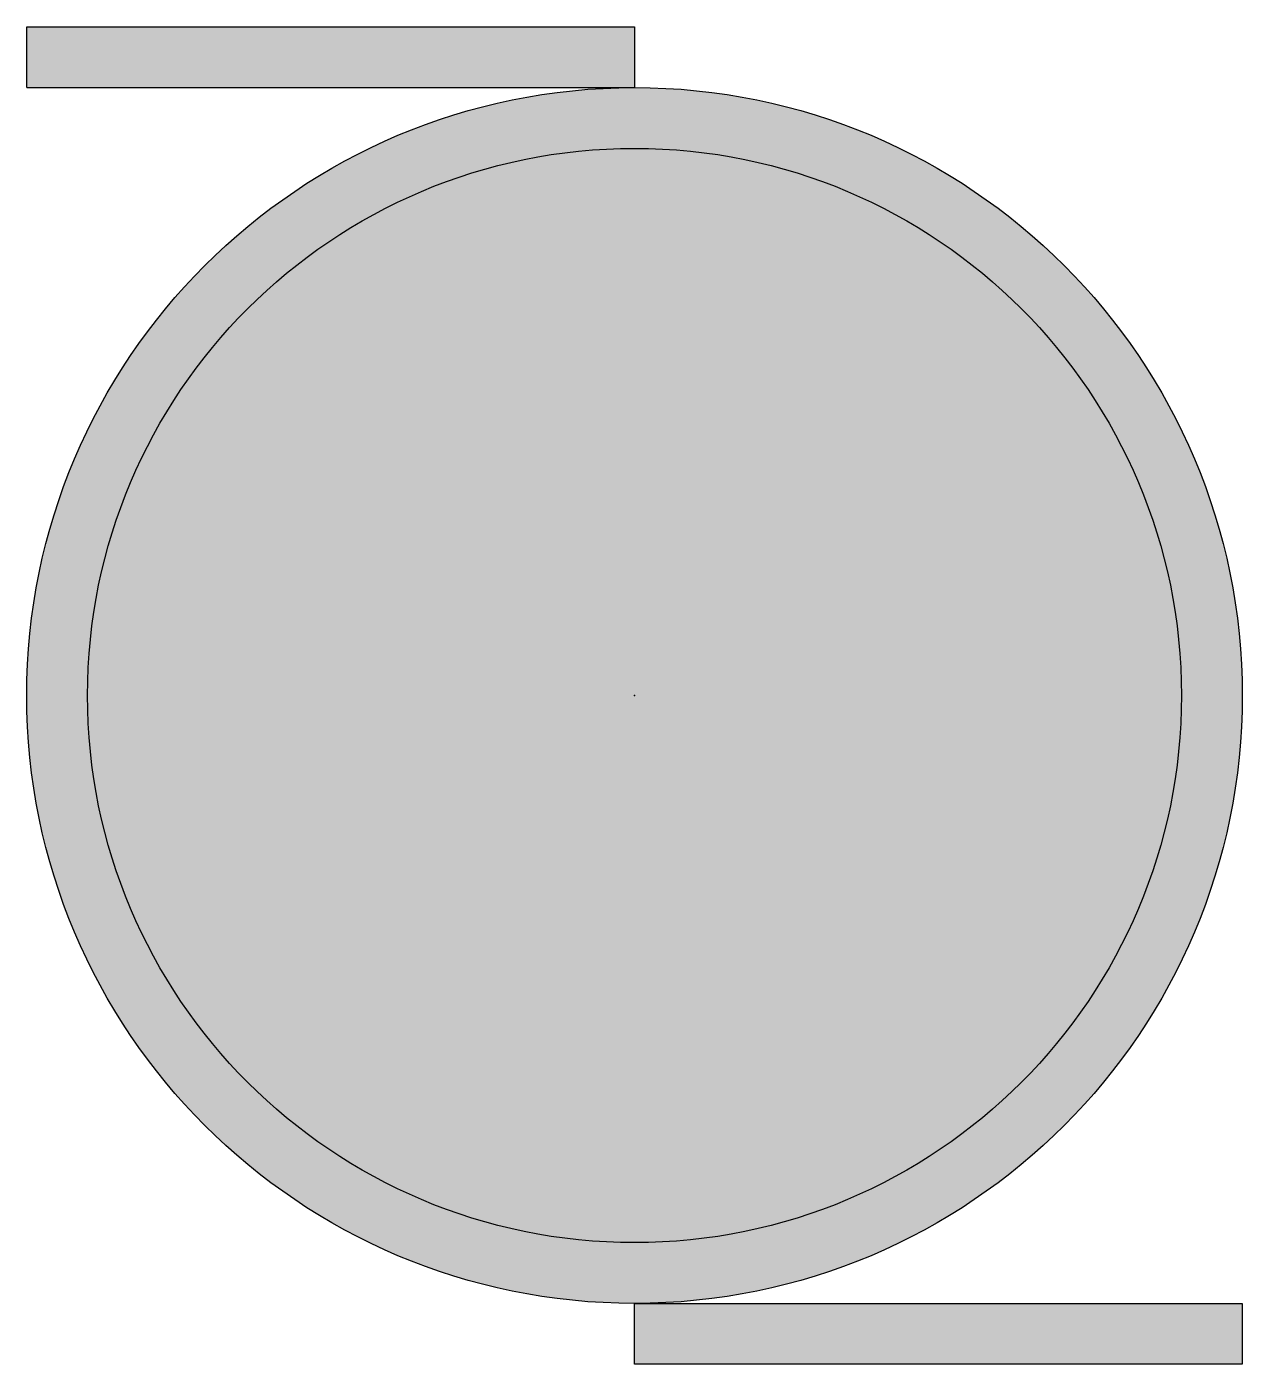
# Model space of a CAD drawing. Header units: millimetres. Extents: x -0.5 to 0.5, y -0.55 to 0.55.
import ezdxf

# ---------------------------------------------------------------- set-up
doc = ezdxf.new("R2010")
doc.units = ezdxf.units.MM
doc.layers.get('0').update_dxf_attribs({"color": 5})

msp = doc.modelspace()

# ---------------------------------------------------------------- hatches: boundary and pattern name
h = msp.add_hatch(color=256)
h.paths.add_polyline_path([(-0.5, 0, 1), (0.5, 0, 1)])
h.paths.add_polyline_path([(0.45, 0, -1), (-0.45, 0, -1)], flags=16)
h.paths.add_polyline_path([(0, 0.55), (-0.5, 0.55), (-0.5, 0.5), (0, 0.5)])
h.paths.add_polyline_path([(0.5, -0.5), (0, -0.5), (0, -0.55), (0.5, -0.55)])
msp.add_hatch(color=255).paths.add_polyline_path([(-0.45, 0, 1), (0.45, 0, 1)])

# ---------------------------------------------------------------- linework, layer by layer
for p, q in [((-0.5, 0.5), (-0.5, 0.55)), ((-0.5, 0.55), (0, 0.55)), ((0, 0.55), (0, 0.5)), ((-0.5, 0.5), (0, 0.5)), ((0, 0), (0, 0)), ((0, 0), (0, 0)), ((0, 0), (0, 0)), ((0, 0), (0, 0)), ((0, -0.5), (0.5, -0.5)), ((0, -0.55), (0, -0.5)), ((0.5, -0.5), (0.5, -0.55)), ((0.5, -0.55), (0, -0.55))]:
    msp.add_line(p, q)
for radius in [0.5, 0.45]:
    msp.add_circle((0, 0), radius)
msp.add_point((0, 0))

doc.saveas('drawing.dxf')
